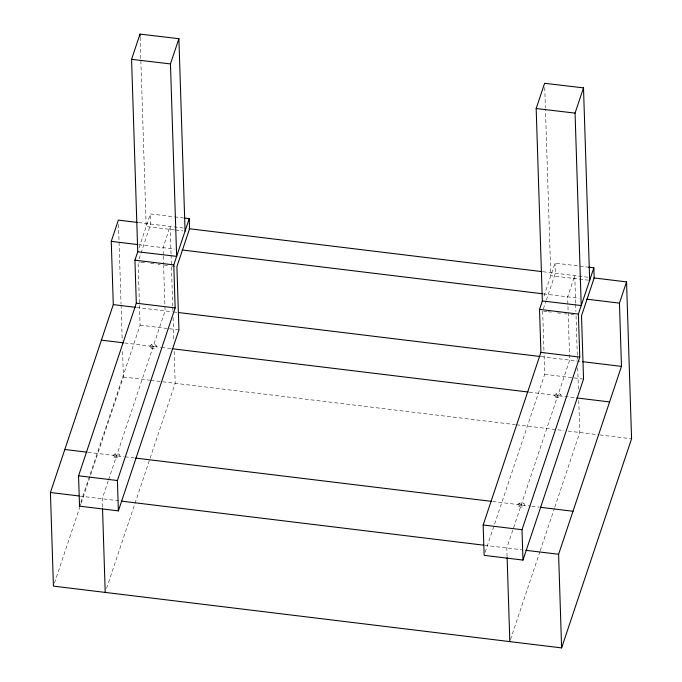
<?xml version="1.0" encoding="UTF-8"?>
<svg xmlns="http://www.w3.org/2000/svg" width="682" height="682" viewBox="0 0 682 682"><rect width="100%" height="100%" fill="white"/><g stroke="black" fill="none" stroke-linecap="round" stroke-linejoin="round"><path stroke-width="0.51" stroke-dasharray="3.41 2.56" d="M139.094 247.737L150.407 213.926L173.501 216.74M139.068 258.913L150.731 224.054L150.407 213.926M80.877 502.14L140.1 325.161L138.071 261.897L140.168 262.152M54.441 583.084L79.794 507.323M81.141 503.282L123.399 377.001L122.513 349.44M108.233 480.784L102.215 498.789L102.488 507.306M108.574 479.787L165.078 310.907L163.62 265.571M106.562 588.37L175.189 383.301L174.132 350.437M544.04 295.92L555.012 263.116L588.6 267.199M543.341 309.091L546.001 301.129M546.342 300.131L555.336 273.243L555.012 263.116M485.149 552.335L544.705 374.35L543.989 352.202M510.494 639.58L539.905 551.695M540.238 550.681L554.44 508.252M554.773 507.246L579.785 432.482L578.737 399.626M150.398 347.65L155.973 345.237M113.817 456.983L119.393 454.562M555.003 396.839L560.578 394.418M518.422 506.172L523.998 503.751M174.558 229.894L146.187 226.543L140.833 59.615M175.615 230.022L182.972 230.891M588.626 280.2L550.792 275.733L545.438 108.805M174.549 216.867L182.947 217.882M138.446 222.554L183.27 228.01M543.068 271.751L588.498 277.276M138.736 244.693L174.669 249.058M543.349 293.882L579.274 298.247M141.217 262.28L146.468 262.92M150.662 263.431L153.817 263.815M158.011 264.318L160.117 264.573M164.311 265.085L167.465 265.469M171.659 265.98L175.862 266.492M543.725 311.214L546.87 311.597M547.919 311.725L553.17 312.365M557.373 312.876L560.519 313.251M564.722 313.763L566.819 314.018M571.013 314.53L574.167 314.913M136.536 307.437L172.469 311.81M173.526 311.938L177.755 312.45M541.158 356.635L581.303 361.511M140.1 325.161L168.445 328.605M169.494 328.733L178.94 329.883M544.705 374.35L573.042 377.794M574.099 377.922L583.545 379.073M124.653 342.969L160.585 347.343M161.643 347.47L171.148 348.621M529.266 392.159L575.761 397.811M123.399 377.001L149.818 380.215M150.875 380.343L515.345 424.647M516.402 424.784L563.946 430.555M568.166 431.075L598.813 434.801M599.87 434.928L631.575 438.782M88.072 452.302L123.996 456.676M125.053 456.804L134.567 457.954M492.685 501.492L530.724 506.121M531.781 506.249L539.181 507.144M80.016 496.095L120.168 500.972M484.629 545.285L521.611 549.777M556.001 393.864L559.581 397.393M519.42 503.197L523 506.726M151.395 344.674L154.976 348.204M114.815 454.007L118.395 457.537M575.642 303.166L574.756 275.605L567.654 296.841L568.123 311.597M575.676 304.223L575.915 311.64M576.051 315.885L577.304 355.1M577.339 356.166L577.441 359.346M577.714 367.82L578.43 390.087M568.157 312.654L569.683 360.096L506.811 547.978L507.093 556.495M544.756 87.543L545.404 107.739M542.676 311.086L543.955 351.153M171.037 253.977L170.15 226.415L163.049 247.651L163.279 255.025M171.071 255.034L172.699 305.911M172.734 306.977L172.87 311.214M173.075 317.573L173.825 340.898M163.313 256.082L163.586 264.522M140.117 37.288L140.799 58.558M118.498 224.352L121.046 303.857M121.081 304.922L122.24 340.957M518.985 506.59A3.316 2.14 -1.8 0 0 524.449 505.353A3.316 2.14 -1.8 0 0 520.204 502.941A3.316 2.14 -1.8 0 0 518.985 506.59M555.566 397.256A3.316 2.14 -1.8 0 0 561.03 396.02A3.316 2.14 -1.8 0 0 556.785 393.616A3.316 2.14 -1.8 0 0 555.566 397.256M114.38 457.4A3.316 2.14 -1.8 0 0 119.844 456.164A3.316 2.14 -1.8 0 0 115.599 453.752A3.316 2.14 -1.8 0 0 114.38 457.4M150.961 348.067A3.316 2.14 -1.8 0 0 156.425 346.831A3.316 2.14 -1.8 0 0 152.18 344.427A3.316 2.14 -1.8 0 0 150.961 348.067"/><path stroke-width="1.02" d="M184.004 218.01L189.246 218.649L189.57 228.777L176.911 266.619L178.94 329.883L118.378 510.886L79.538 506.163L78.558 475.797L136.306 303.2L134.934 260.183L137.747 251.777L131.575 59.334L140.015 34.1L178.897 38.695L185.069 231.138M137.747 251.777L176.629 256.372L170.457 63.92L178.897 38.695M593.783 277.915L626.545 281.896L631.575 438.782L561.61 647.9L53.426 586.119L50.425 492.498L113.289 304.615L111.26 241.351L118.361 220.115L137.389 222.426M79.538 506.163L80.203 504.151M118.378 510.886L117.406 480.52L175.155 307.923L173.774 264.906L189.246 218.649M588.6 267.199L593.852 267.838L594.175 277.966L581.516 315.809L583.545 379.073L522.983 560.075L484.135 555.353L483.163 524.987L540.911 352.389L539.53 309.372L542.352 300.967L536.171 108.523L544.62 83.289L583.502 87.884L589.674 280.328M542.352 300.967L581.235 305.553L575.062 113.11L583.502 87.884M522.983 560.075L522.003 529.709L579.76 357.112L578.379 314.095L593.852 267.838M561.61 647.9L558.601 554.278L621.473 366.396L619.444 303.132L626.545 281.896M131.575 59.334L170.457 63.92M536.171 108.523L575.062 113.11M189.17 228.726L542.011 271.624M111.26 241.351L137.679 244.565M182.06 249.962L542.301 293.754M586.673 299.151L619.444 303.132M134.934 260.183L173.774 264.906M539.53 309.372L578.379 314.095M136.306 303.2L175.155 307.923M540.911 352.389L579.76 357.112M113.289 304.615L135.479 307.309M178.812 312.578L540.101 356.498M582.36 361.639L621.473 366.396M101.396 340.148L123.595 342.841M172.205 348.749L528.209 392.031M576.819 397.947L609.58 401.928M64.816 449.481L87.015 452.175M135.624 458.082L491.628 501.364M540.238 507.272L572.999 511.261M78.558 475.797L117.406 480.52M483.163 524.987L522.003 529.709M50.425 492.498L78.959 495.967M121.225 501.099L483.572 545.157M525.839 550.297L558.601 554.278M507.127 557.552L509.821 641.6M140.015 34.1L140.083 36.223M102.522 508.363L105.216 592.419"/></g></svg>
